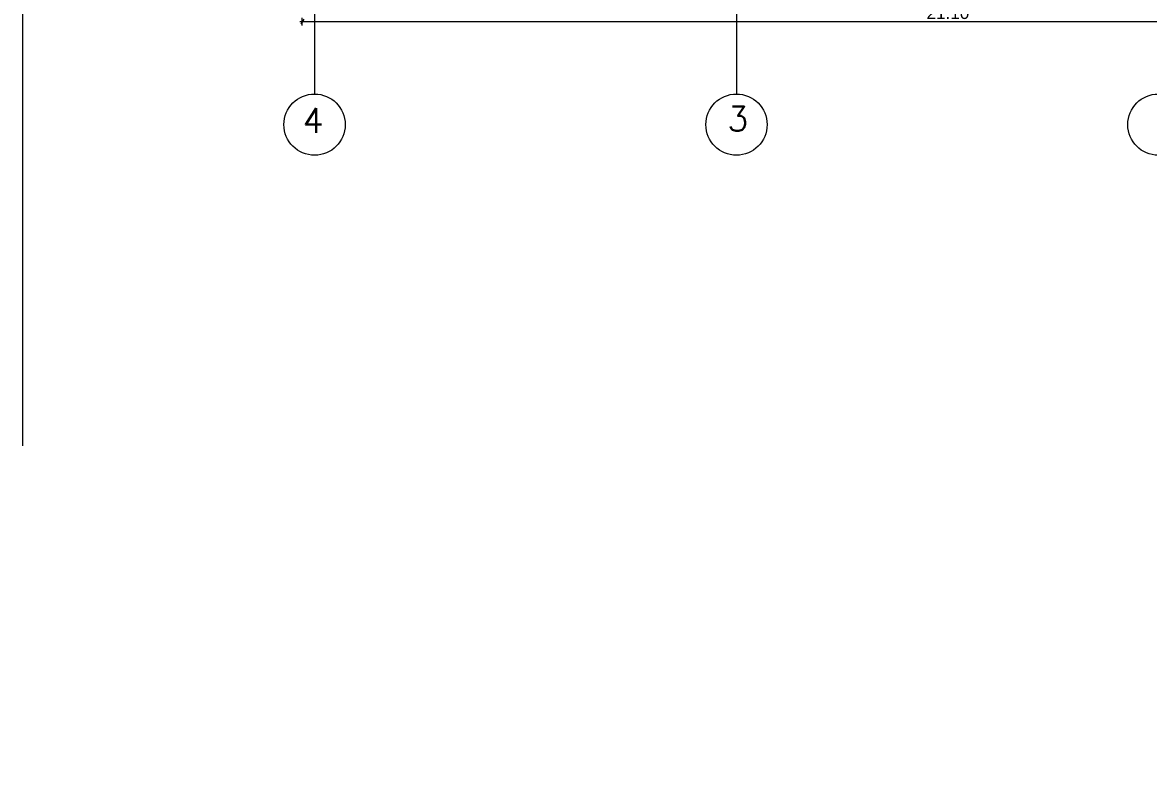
# Model space of a CAD drawing. Header units: millimetres. Extents: x 476571643 to 477489869, y 4620928210 to 4621294454.
# Drawn here: x 477404132 to 477422545, y 4620981969 to 4620994168 of the extents above; entities that cross this region are included whole.
import ezdxf

# ---------------------------------------------------------------- set-up
doc = ezdxf.new("R2010")
doc.units = ezdxf.units.MM
doc.header["$MEASUREMENT"] = 0
for name, color, linetype, lineweight in [('a-iataki_Pen_No__5_Pen_No__5_Pen_No__142', 142, 'Continuous', 0), ('New_Structural - Bearing_Pen_No__1', 1, 'Continuous', 0), ('zoma_Pen_No__142', 142, 'Continuous', 0), ('zoma_Pen_No__5_Pen_No__5_Pen_No__142', 142, 'Continuous', 0)]:
    doc.layers.add(name, color=color, linetype=linetype, lineweight=lineweight)
doc.layers.add('zoma', color=7, linetype='Continuous')
doc.styles.add('GENERATED_STYLE_2', font='arial.ttf')
doc.dimstyles.new('GENERATED_STYLE__3', dxfattribs={"dimtxt": 200, "dimasz": 64.421331, "dimexe": 0.18, "dimexo": 3, "dimgap": 0.09, "dimtad": 1, "dimtih": 1, "dimtoh": 1, "dimlfac": 0.001, "dimzin": 0, "dimdsep": 46, "dimtxsty": 'GENERATED_STYLE_2', "dimblk": 'ARROWHEAD_2', "dimblk1": 'ARROWHEAD_2', "dimblk2": 'ARROWHEAD_2', "dimcen": 0.09, "dimclrd": 142, "dimclre": 142, "dimclrt": 142, "dimadec": 0, "dimazin": 0, "dimtfac": 1, "dimtdec": 4, "dimtmove": 0, "dimatfit": 3, "dimfxl": 1, "dimtolj": 1, "dimtzin": 0, "dimarcsym": 0})

# ---------------------------------------------------------------- blocks, each defined once
blk = doc.blocks.new('*D1043', base_point=(476844527, 4621385791))
at = {"layer": 'zoma_Pen_No__142', "color": 142, "linetype": 'Continuous', "lineweight": 0, "transparency": 16777216}
for p, q in [((477408666, 4620994183), (477408707, 4620994183)), ((477408732, 4620994225), (477408683, 4620994141)), ((477408707, 4620994119), (477408707, 4620994246)), ((477408707, 4620994183), (477429807, 4620994183)), ((477429783, 4620994141), (477429832, 4620994225)), ((477429807, 4620994119), (477429807, 4620994246)), ((477429807, 4620994183), (477429849, 4620994183))]:
    blk.add_line(p, q, dxfattribs=at)
at = {"layer": 'zoma_Pen_No__142', "color": 142, "lineweight": 0, "transparency": 16777216, "insert": (477418915, 4620994223), "char_height": 200, "attachment_point": 7, "style": 'GENERATED_STYLE_2'}
blk.add_mtext('\\A1;{\\pql;\\fArial CYR|b0|i0|c204|p34;21.10}', dxfattribs=at)
blk = doc.blocks.new('ARROWHEAD_2')
at = {"color": 0, "linetype": 'Continuous', "lineweight": 0}
for p, q in [((0, 0), (-1, 0)), ((-0.38, -0.66), (0.38, 0.66))]:
    blk.add_line(p, q, dxfattribs=at)

msp = doc.modelspace()

# ---------------------------------------------------------------- linework, layer by layer
at = {"layer": 'New_Structural - Bearing_Pen_No__1', "color": 1, "linetype": 'Continuous', "lineweight": 0}
msp.add_line((477404131.811, 4621013975.469), (477404131.811, 4620987244.143), dxfattribs=at)
at = {"layer": 'zoma_Pen_No__5_Pen_No__5_Pen_No__142', "color": 142, "linetype": 'Continuous', "lineweight": 0}
for p, q in [((477408907.313, 4620999281.954), (477408907.313, 4620992999.239)), ((477415807.313, 4620999281.954), (477415807.313, 4620992999.239))]:
    msp.add_line(p, q, dxfattribs=at)
for centre in [(477408907.313, 4620992498.124), (477415807.313, 4620992498.124), (477422707.313, 4620992498.124)]:
    msp.add_circle(centre, 501.115, dxfattribs=at)

# ---------------------------------------------------------------- texts
at = {"layer": 'a-iataki_Pen_No__5_Pen_No__5_Pen_No__142', "color": 142, "linetype": 'Continuous', "lineweight": 0, "char_height": 400}
for s, insert, attachment_point in [('\\A1;{\\pqr;\\Ftxt.shx;4}', (477409056.052, 4620992766.715), 3), ('\\A1;{\\pql;\\Ftxt.shx;3}', (477415658.573, 4620992794.242), 1)]:
    msp.add_mtext(s, dxfattribs=dict(at, insert=insert, attachment_point=attachment_point))

# ---------------------------------------------------------------- dimensions: what is measured, and where the dimension line sits
at = {"layer": 'zoma', "color": 142, "linetype": 'Continuous', "lineweight": 0}
dim = msp.add_linear_dim(base=(477429807.313, 4620994182.907), p1=(477408707.313, 4620994927.703), p2=(477429807.313, 4620981969.468), dimstyle='GENERATED_STYLE__3', dxfattribs=at)
dim.commit()
dim.dimension.update_dxf_attribs({"geometry": '*D1043', "text_midpoint": (477419251.371, 4620994322.907), "dimtype": 160})

doc.saveas('drawing.dxf')
